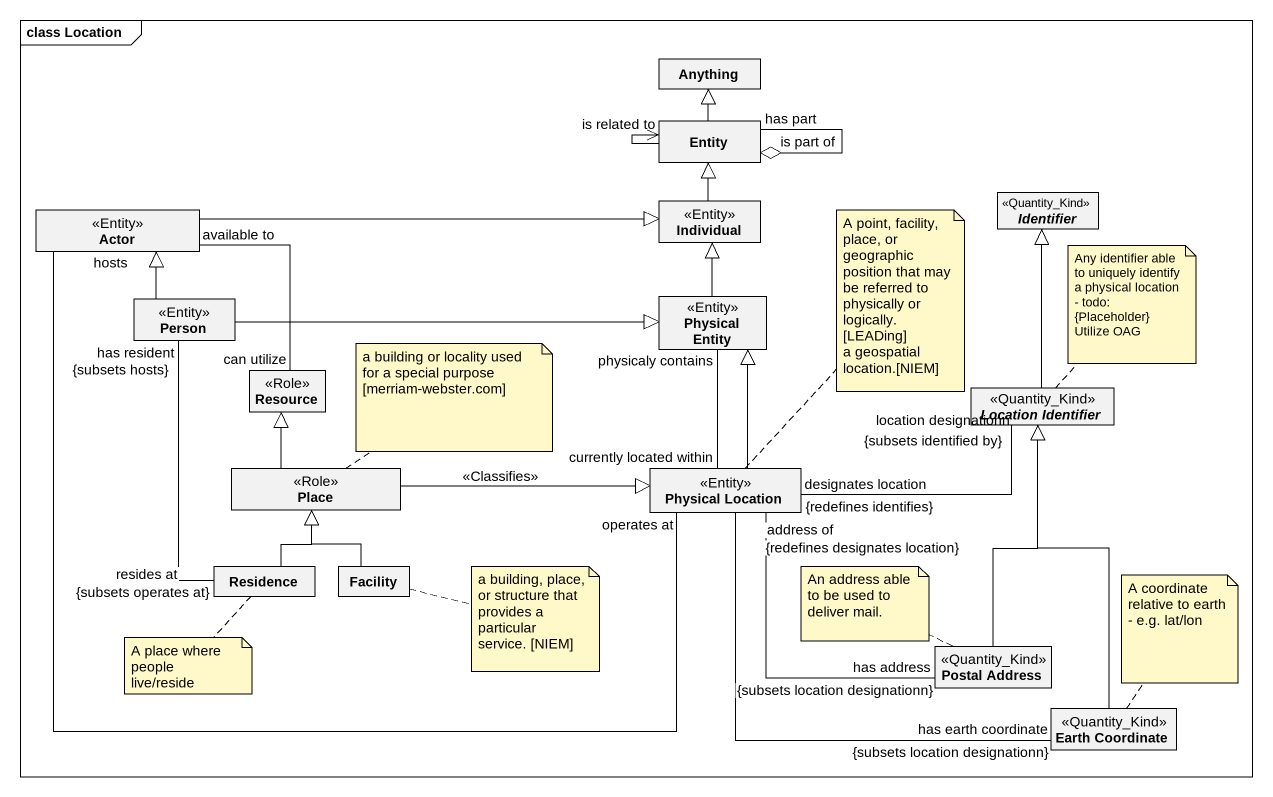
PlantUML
@startuml
mainframe class Location
hide circle
hide empty members
class Anything
class "Entity" as Entity_
class "Actor" as Actor_ <<Entity>>
class Individual <<Entity>>
abstract class Identifier <<Quantity_Kind>>
class "Person" as Person_ <<Entity>>
class "Physical Entity" as Physical_Entity <<Entity>>
class Resource <<Role>>
abstract class "Location Identifier" as Location_Identifier <<Quantity_Kind>>
class Place <<Role>>
class "Physical Location" as Physical_Location <<Entity>>
class Residence
class Facility
class "Postal Address" as Postal_Address <<Quantity_Kind>>
class "Earth Coordinate" as Earth_Coordinate <<Quantity_Kind>>
Entity_ -up-|> Anything
Entity_ "is part of" o-- "has part" Entity_
Entity_ --> "is related to" Entity_
Actor_ -right-|> Individual
Actor_ "hosts" -right- "operates at" Physical_Location
Individual -up-|> Entity_
Person_ -up-|> Actor_
Person_ -right-|> Physical_Entity
Person_ "has resident\n{subsets hosts}" -- "resides at\n{subsets operates at}" Residence
Physical_Entity -up-|> Individual
Physical_Entity "physicaly contains" -- "currently located within" Physical_Location
Resource "can utilize" -up- "available to" Actor_
Location_Identifier -up-|> Identifier
Location_Identifier "{subsets identified by}\nlocation designationn" -left- "{redefines identifies}\ndesignates location" Physical_Location
Place -up-|> Resource
Place -right-|> Physical_Location : <<Classifies>>
Physical_Location -up-|> Physical_Entity
Physical_Location "address of\n{redefines designates location}" -- "has address\n{subsets location designationn}" Postal_Address
Physical_Location -- "has earth coordinate\n{subsets location designationn}" Earth_Coordinate
Residence -up-|> Place
Facility -up-|> Place
Postal_Address -up-|> Location_Identifier
Earth_Coordinate -up-|> Location_Identifier
note top of Physical_Location
  A point, facility, place, or geographic position that may be referred to physically or logically.[LEADing]
  a geospatial location.[NIEM]
end note
note top of Location_Identifier : Any identifier able to uniquely identify a physical location - todo: {Placeholder} Utilize OAG
note top of Place : a building or locality used for a special purpose [merriam-webster.com]
note right of Facility : a building, place, or structure that provides a particular service. [NIEM]
note left of Postal_Address : An address able to be used to deliver mail.
note top of Earth_Coordinate : A coordinate relative to earth - e.g. lat/lon
note bottom of Residence : A place where people live/reside
@enduml
